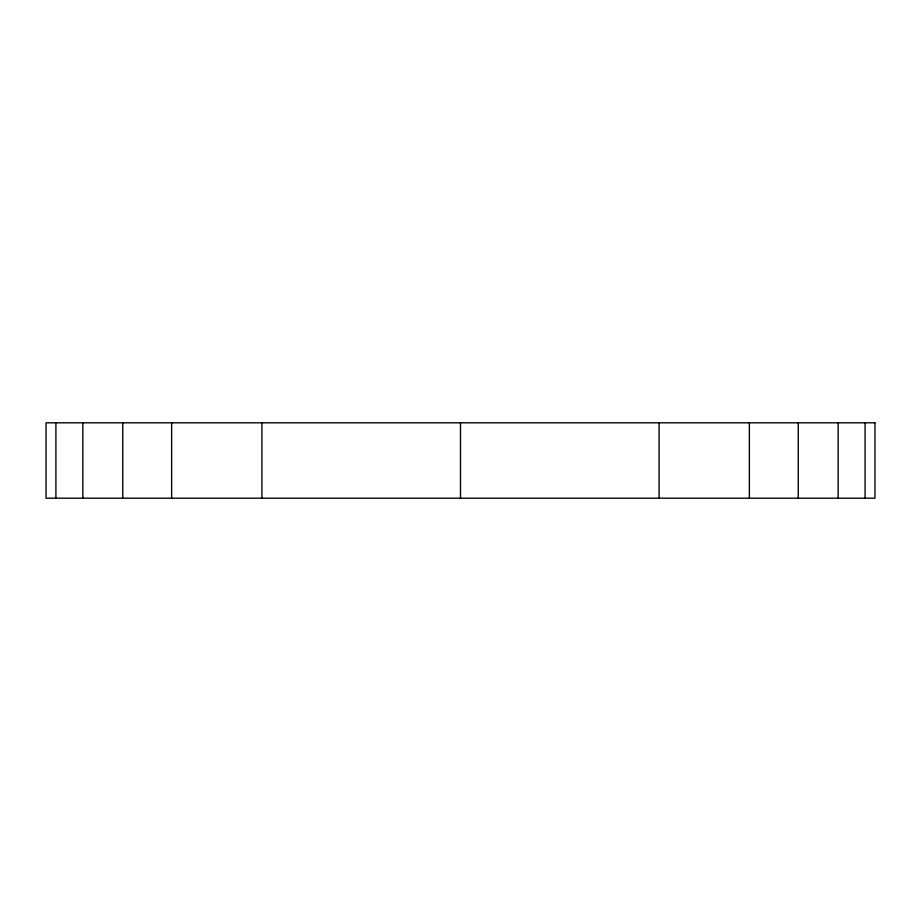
<?xml version="1.0" encoding="UTF-8"?>
<svg xmlns="http://www.w3.org/2000/svg" width="921" height="921" viewBox="0 0 921 921"><rect width="100%" height="100%" fill="white"/><g stroke="black" fill="none" stroke-linecap="round" stroke-linejoin="round"><path stroke-width="1.38" d="M865.084 422.808L865.084 498.192M838.156 422.808L838.156 498.192M798.242 422.808L798.242 498.192M749.36 422.808L749.36 498.192M659.091 422.808L659.091 498.192M460.5 422.808L460.5 498.192M261.909 422.808L261.909 498.192M171.64 422.808L171.64 498.192M122.758 422.808L122.758 498.192M82.844 422.808L82.844 498.192M55.916 422.808L55.916 498.192M874.95 422.808L46.05 422.808L46.05 498.192L874.95 498.192L874.95 422.808"/></g></svg>
